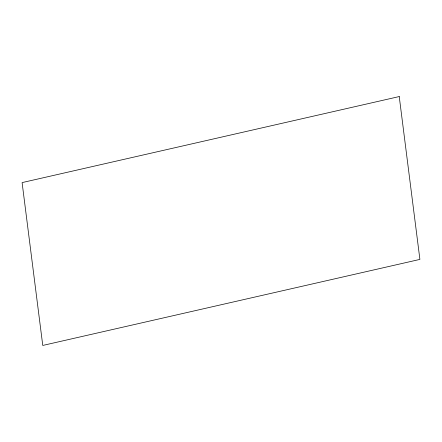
<?xml version="1.0" encoding="UTF-8"?>
<svg xmlns="http://www.w3.org/2000/svg" width="442" height="442" viewBox="0 0 442 442"><rect width="100%" height="100%" fill="white"/><g stroke="black" fill="none" stroke-linecap="round" stroke-linejoin="round"><path stroke-width="0.66" d="M399.236 96.56L22.1 182.596L42.764 345.44L419.9 259.404L399.236 96.56"/></g></svg>
